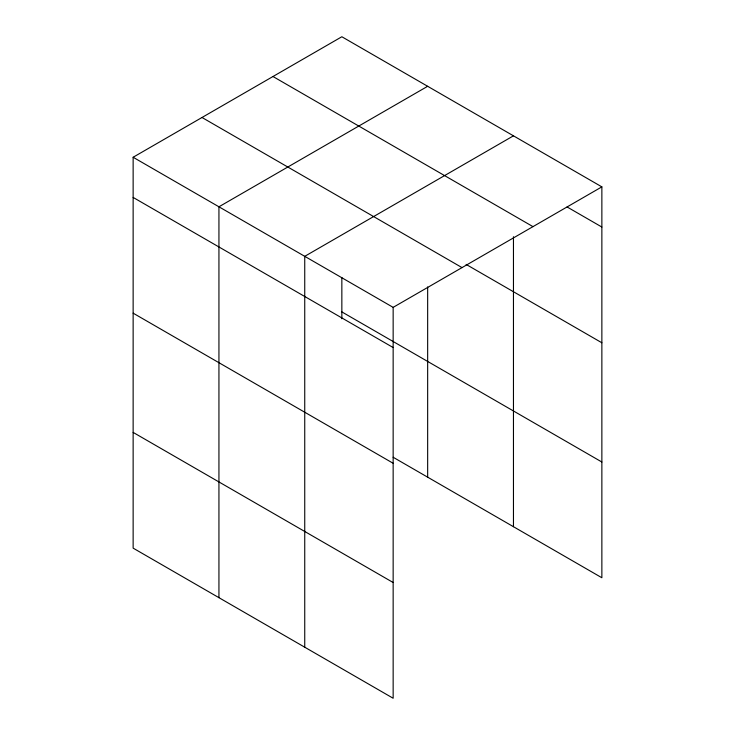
<?xml version="1.0" encoding="UTF-8"?>
<svg xmlns="http://www.w3.org/2000/svg" width="735" height="735" viewBox="0 0 735 735"><rect width="100%" height="100%" fill="white"/><g stroke="black" fill="none" stroke-linecap="round" stroke-linejoin="round"><path stroke-width="1.1" d="M393.151 463.28L393.151 307.368L133.136 157.253L133.136 548.135L393.151 698.25L393.151 463.28L133.136 313.156M133.136 157.253L341.848 36.75L601.864 186.865L601.864 577.747L393.133 457.243M427.66 86.289L218.938 206.792L218.938 597.674M513.462 135.828L304.74 256.331L304.74 647.213M393.151 307.368L601.864 186.865M567.098 206.967L601.864 227.041M272.979 76.513L532.985 226.637M466.119 264.407L601.864 342.776M202.015 117.49L462.021 267.604M341.848 311.897L601.864 462.012M133.136 197.421L393.151 347.545M133.136 432.4L393.151 582.515M513.462 236.734L513.462 526.71M427.66 286.907L427.66 477.171M341.848 277.499L341.848 318.769"/></g></svg>
